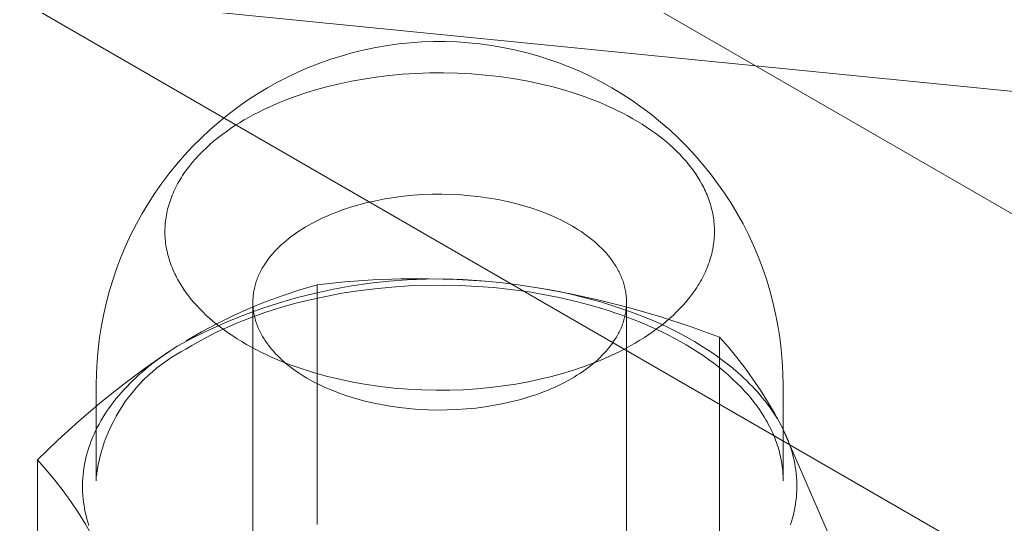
# Model space of a CAD drawing. Header units: millimetres. Extents: x -263 to 4879, y -277 to 2995.
# Drawn here: x 4010.85 to 4026.84, y 2125.47 to 2133.65 of the extents above; entities that cross this region are included whole.
import ezdxf

# ---------------------------------------------------------------- set-up
doc = ezdxf.new("R2010")
doc.units = ezdxf.units.MM
doc.layers.add('ZANO_R', color=7, linetype='Continuous', lineweight=0)

msp = doc.modelspace()

# ---------------------------------------------------------------- linework, layer by layer
at = {"layer": 'ZANO_R'}
for p, q in [((3998.745, 2146.786), (4159.93, 2053.725)), ((3998.745, 2140.959), (4159.93, 2047.899)), ((4078.523, 2127.346), (3969.36, 2138.227)), ((4017, 2133.257), (4017.188, 2133.277)), ((4017.188, 2133.277), (4017.376, 2133.29)), ((4017.376, 2133.29), (4017.565, 2133.296)), ((4017.565, 2133.296), (4017.753, 2133.296)), ((4017.753, 2133.296), (4017.942, 2133.29)), ((4017.942, 2133.29), (4018.13, 2133.277)), ((4018.13, 2133.277), (4018.317, 2133.258)), ((4016.078, 2133.067), (4016.26, 2133.117)), ((4016.26, 2133.117), (4016.443, 2133.162)), ((4016.443, 2133.162), (4016.628, 2133.2)), ((4016.628, 2133.2), (4016.814, 2133.232)), ((4016.814, 2133.232), (4017, 2133.257)), ((4018.317, 2133.258), (4018.504, 2133.233)), ((4018.504, 2133.233), (4018.69, 2133.202)), ((4018.69, 2133.202), (4018.875, 2133.164)), ((4018.875, 2133.164), (4019.058, 2133.12)), ((4019.058, 2133.12), (4019.24, 2133.069)), ((4015.545, 2132.879), (4015.72, 2132.947)), ((4015.72, 2132.947), (4015.898, 2133.01)), ((4015.898, 2133.01), (4016.078, 2133.067)), ((4019.24, 2133.069), (4019.42, 2133.013)), ((4019.42, 2133.013), (4019.598, 2132.95)), ((4019.598, 2132.95), (4019.774, 2132.882)), ((4015.201, 2132.724), (4015.372, 2132.804)), ((4015.372, 2132.804), (4015.545, 2132.879)), ((4017.499, 2132.787), (4017.277, 2132.78)), ((4017.724, 2132.789), (4017.499, 2132.787)), ((4017.95, 2132.784), (4017.724, 2132.789)), ((4019.774, 2132.882), (4019.947, 2132.808)), ((4019.947, 2132.808), (4020.118, 2132.728)), ((4014.869, 2132.546), (4015.033, 2132.638)), ((4015.033, 2132.638), (4015.201, 2132.724)), ((4016.229, 2132.652), (4016.035, 2132.612)), ((4016.428, 2132.688), (4016.229, 2132.652)), ((4016.633, 2132.72), (4016.428, 2132.688)), ((4016.843, 2132.745), (4016.633, 2132.72)), ((4017.058, 2132.765), (4016.843, 2132.745)), ((4017.277, 2132.78), (4017.058, 2132.765)), ((4018.177, 2132.772), (4017.95, 2132.784)), ((4018.404, 2132.753), (4018.177, 2132.772)), ((4018.629, 2132.728), (4018.404, 2132.753)), ((4018.853, 2132.696), (4018.629, 2132.728)), ((4019.074, 2132.657), (4018.853, 2132.696)), ((4019.291, 2132.612), (4019.074, 2132.657)), ((4020.118, 2132.728), (4020.285, 2132.642)), ((4020.285, 2132.642), (4020.455, 2132.547)), ((4014.707, 2132.449), (4014.869, 2132.546)), ((4015.669, 2132.517), (4015.493, 2132.464)), ((4015.849, 2132.566), (4015.669, 2132.517)), ((4016.035, 2132.612), (4015.849, 2132.566)), ((4019.503, 2132.56), (4019.291, 2132.612)), ((4019.71, 2132.502), (4019.503, 2132.56)), ((4019.811, 2132.471), (4019.71, 2132.502)), ((4019.911, 2132.438), (4019.811, 2132.471)), ((4020.455, 2132.547), (4020.622, 2132.447)), ((4014.385, 2132.231), (4014.544, 2132.343)), ((4014.544, 2132.343), (4014.707, 2132.449)), ((4015.146, 2132.34), (4015.061, 2132.305)), ((4015.318, 2132.405), (4015.146, 2132.34)), ((4015.493, 2132.464), (4015.318, 2132.405)), ((4020.009, 2132.404), (4019.911, 2132.438)), ((4020.105, 2132.369), (4020.009, 2132.404)), ((4020.199, 2132.333), (4020.105, 2132.369)), ((4020.291, 2132.295), (4020.199, 2132.333)), ((4020.622, 2132.447), (4020.785, 2132.341)), ((4020.785, 2132.341), (4020.944, 2132.229)), ((4014.229, 2132.114), (4014.385, 2132.231)), ((4014.728, 2132.153), (4014.648, 2132.112)), ((4014.81, 2132.193), (4014.728, 2132.153)), ((4014.893, 2132.232), (4014.81, 2132.193)), ((4014.976, 2132.269), (4014.893, 2132.232)), ((4015.061, 2132.305), (4014.976, 2132.269)), ((4020.381, 2132.256), (4020.291, 2132.295)), ((4020.469, 2132.216), (4020.381, 2132.256)), ((4020.555, 2132.175), (4020.469, 2132.216)), ((4020.638, 2132.133), (4020.555, 2132.175)), ((4020.944, 2132.229), (4021.099, 2132.112)), ((4013.931, 2131.864), (4014.078, 2131.991)), ((4014.078, 2131.991), (4014.229, 2132.114)), ((4014.491, 2132.024), (4014.415, 2131.979)), ((4014.569, 2132.069), (4014.491, 2132.024)), ((4014.648, 2132.112), (4014.569, 2132.069)), ((4020.72, 2132.089), (4020.638, 2132.133)), ((4020.799, 2132.045), (4020.72, 2132.089)), ((4020.875, 2132.001), (4020.799, 2132.045)), ((4020.95, 2131.955), (4020.875, 2132.001)), ((4021.099, 2132.112), (4021.25, 2131.99)), ((4021.25, 2131.99), (4021.397, 2131.862)), ((4013.789, 2131.731), (4013.931, 2131.864)), ((4014.196, 2131.834), (4014.127, 2131.783)), ((4014.267, 2131.884), (4014.196, 2131.834)), ((4014.34, 2131.932), (4014.267, 2131.884)), ((4014.415, 2131.979), (4014.34, 2131.932)), ((4021.022, 2131.909), (4020.95, 2131.955)), ((4021.091, 2131.861), (4021.022, 2131.909)), ((4021.158, 2131.814), (4021.091, 2131.861)), ((4021.397, 2131.862), (4021.539, 2131.729)), ((4013.652, 2131.593), (4013.789, 2131.731)), ((4013.994, 2131.678), (4013.931, 2131.624)), ((4014.059, 2131.731), (4013.994, 2131.678)), ((4014.127, 2131.783), (4014.059, 2131.731)), ((4021.223, 2131.766), (4021.158, 2131.814)), ((4021.285, 2131.717), (4021.223, 2131.766)), ((4021.345, 2131.668), (4021.285, 2131.717)), ((4021.402, 2131.618), (4021.345, 2131.668)), ((4021.539, 2131.729), (4021.676, 2131.592)), ((4013.519, 2131.451), (4013.652, 2131.593)), ((4013.811, 2131.512), (4013.755, 2131.454)), ((4013.87, 2131.568), (4013.811, 2131.512)), ((4013.931, 2131.624), (4013.87, 2131.568)), ((4021.457, 2131.568), (4021.402, 2131.618)), ((4021.51, 2131.518), (4021.457, 2131.568)), ((4021.56, 2131.467), (4021.51, 2131.518)), ((4021.676, 2131.592), (4021.809, 2131.45)), ((4013.392, 2131.304), (4013.519, 2131.451)), ((4013.701, 2131.396), (4013.649, 2131.337)), ((4013.755, 2131.454), (4013.701, 2131.396)), ((4021.607, 2131.416), (4021.56, 2131.467)), ((4021.652, 2131.366), (4021.607, 2131.416)), ((4021.696, 2131.314), (4021.652, 2131.366)), ((4021.809, 2131.45), (4021.936, 2131.303)), ((4013.269, 2131.153), (4013.392, 2131.304)), ((4013.554, 2131.216), (4013.511, 2131.154)), ((4013.6, 2131.277), (4013.554, 2131.216)), ((4013.649, 2131.337), (4013.6, 2131.277)), ((4021.737, 2131.262), (4021.696, 2131.314)), ((4021.777, 2131.208), (4021.737, 2131.262)), ((4021.816, 2131.154), (4021.777, 2131.208)), ((4021.936, 2131.303), (4022.058, 2131.152)), ((4013.152, 2130.998), (4013.269, 2131.153)), ((4013.432, 2131.029), (4013.414, 2130.997)), ((4013.451, 2131.06), (4013.432, 2131.029)), ((4013.47, 2131.092), (4013.451, 2131.06)), ((4013.49, 2131.123), (4013.47, 2131.092)), ((4013.511, 2131.154), (4013.49, 2131.123)), ((4021.852, 2131.099), (4021.816, 2131.154)), ((4021.886, 2131.042), (4021.852, 2131.099)), ((4021.919, 2130.985), (4021.886, 2131.042)), ((4022.058, 2131.152), (4022.175, 2130.996)), ((4013.041, 2130.838), (4013.152, 2130.998)), ((4013.35, 2130.869), (4013.335, 2130.837)), ((4013.365, 2130.901), (4013.35, 2130.869)), ((4013.381, 2130.933), (4013.365, 2130.901)), ((4013.397, 2130.965), (4013.381, 2130.933)), ((4013.414, 2130.997), (4013.397, 2130.965)), ((4021.934, 2130.956), (4021.919, 2130.985)), ((4021.949, 2130.927), (4021.934, 2130.956)), ((4021.963, 2130.898), (4021.949, 2130.927)), ((4021.977, 2130.869), (4021.963, 2130.898)), ((4021.99, 2130.839), (4021.977, 2130.869)), ((4022.175, 2130.996), (4022.287, 2130.837)), ((4012.935, 2130.675), (4013.041, 2130.838)), ((4013.286, 2130.707), (4013.275, 2130.674)), ((4013.297, 2130.739), (4013.286, 2130.707)), ((4013.309, 2130.772), (4013.297, 2130.739)), ((4013.322, 2130.804), (4013.309, 2130.772)), ((4013.335, 2130.837), (4013.322, 2130.804)), ((4016.486, 2130.683), (4016.629, 2130.715)), ((4016.629, 2130.715), (4016.775, 2130.743)), ((4016.775, 2130.743), (4016.924, 2130.767)), ((4016.924, 2130.767), (4017.076, 2130.787)), ((4017.076, 2130.787), (4017.23, 2130.802)), ((4017.23, 2130.802), (4017.385, 2130.813)), ((4017.385, 2130.813), (4017.542, 2130.819)), ((4017.542, 2130.819), (4017.699, 2130.82)), ((4017.699, 2130.82), (4017.856, 2130.817)), ((4017.856, 2130.817), (4018.011, 2130.809)), ((4018.011, 2130.809), (4018.166, 2130.796)), ((4018.166, 2130.796), (4018.318, 2130.779)), ((4018.318, 2130.779), (4018.467, 2130.758)), ((4018.467, 2130.758), (4018.613, 2130.732)), ((4018.613, 2130.732), (4018.756, 2130.703)), ((4022.003, 2130.809), (4021.99, 2130.839)), ((4022.015, 2130.779), (4022.003, 2130.809)), ((4022.026, 2130.749), (4022.015, 2130.779)), ((4022.037, 2130.718), (4022.026, 2130.749)), ((4022.047, 2130.687), (4022.037, 2130.718)), ((4022.287, 2130.837), (4022.393, 2130.674)), ((4012.835, 2130.508), (4012.935, 2130.675)), ((4013.247, 2130.576), (4013.24, 2130.544)), ((4013.256, 2130.609), (4013.247, 2130.576)), ((4013.265, 2130.642), (4013.256, 2130.609)), ((4013.275, 2130.674), (4013.265, 2130.642)), ((4015.964, 2130.52), (4016.087, 2130.565)), ((4016.087, 2130.565), (4016.215, 2130.608)), ((4016.215, 2130.608), (4016.348, 2130.647)), ((4016.348, 2130.647), (4016.486, 2130.683)), ((4018.756, 2130.703), (4018.894, 2130.67)), ((4018.894, 2130.67), (4019.028, 2130.633)), ((4019.028, 2130.633), (4019.157, 2130.593)), ((4019.157, 2130.593), (4019.281, 2130.551)), ((4019.281, 2130.551), (4019.399, 2130.505)), ((4022.057, 2130.657), (4022.047, 2130.687)), ((4022.066, 2130.626), (4022.057, 2130.657)), ((4022.074, 2130.595), (4022.066, 2130.626)), ((4022.082, 2130.563), (4022.074, 2130.595)), ((4022.089, 2130.532), (4022.082, 2130.563)), ((4022.393, 2130.674), (4022.493, 2130.507)), ((4012.74, 2130.338), (4012.835, 2130.508)), ((4013.216, 2130.413), (4013.212, 2130.38)), ((4013.221, 2130.445), (4013.216, 2130.413)), ((4013.227, 2130.478), (4013.221, 2130.445)), ((4013.233, 2130.511), (4013.227, 2130.478)), ((4013.24, 2130.544), (4013.233, 2130.511)), ((4015.629, 2130.368), (4015.681, 2130.394)), ((4015.681, 2130.394), (4015.735, 2130.421)), ((4015.735, 2130.421), (4015.79, 2130.446)), ((4015.79, 2130.446), (4015.846, 2130.471)), ((4015.846, 2130.471), (4015.904, 2130.496)), ((4015.904, 2130.496), (4015.964, 2130.52)), ((4019.399, 2130.505), (4019.512, 2130.457)), ((4019.512, 2130.457), (4019.566, 2130.433)), ((4019.566, 2130.433), (4019.619, 2130.408)), ((4019.619, 2130.408), (4019.67, 2130.382)), ((4022.096, 2130.5), (4022.089, 2130.532)), ((4022.101, 2130.469), (4022.096, 2130.5)), ((4022.106, 2130.437), (4022.101, 2130.469)), ((4022.111, 2130.405), (4022.106, 2130.437)), ((4022.115, 2130.373), (4022.111, 2130.405)), ((4022.493, 2130.507), (4022.587, 2130.337)), ((4012.652, 2130.165), (4012.74, 2130.338)), ((4013.204, 2130.249), (4013.203, 2130.217)), ((4013.205, 2130.282), (4013.204, 2130.249)), ((4013.207, 2130.314), (4013.205, 2130.282)), ((4013.209, 2130.347), (4013.207, 2130.314)), ((4013.212, 2130.38), (4013.209, 2130.347)), ((4015.345, 2130.198), (4015.39, 2130.228)), ((4015.39, 2130.228), (4015.435, 2130.257)), ((4015.435, 2130.257), (4015.481, 2130.285)), ((4015.481, 2130.285), (4015.529, 2130.313)), ((4015.529, 2130.313), (4015.578, 2130.341)), ((4015.578, 2130.341), (4015.629, 2130.368)), ((4019.67, 2130.382), (4019.72, 2130.356)), ((4019.72, 2130.356), (4019.769, 2130.329)), ((4019.769, 2130.329), (4019.818, 2130.302)), ((4019.818, 2130.302), (4019.865, 2130.273)), ((4019.865, 2130.273), (4019.912, 2130.244)), ((4019.912, 2130.244), (4019.958, 2130.214)), ((4022.118, 2130.341), (4022.115, 2130.373)), ((4022.12, 2130.309), (4022.118, 2130.341)), ((4022.122, 2130.276), (4022.12, 2130.309)), ((4022.123, 2130.244), (4022.122, 2130.276)), ((4022.123, 2130.212), (4022.123, 2130.244)), ((4022.587, 2130.337), (4022.675, 2130.164)), ((4012.57, 2129.989), (4012.652, 2130.165)), ((4013.203, 2130.217), (4013.203, 2130.184)), ((4013.203, 2130.184), (4013.204, 2130.152)), ((4013.204, 2130.152), (4013.206, 2130.12)), ((4013.206, 2130.12), (4013.209, 2130.087)), ((4013.209, 2130.087), (4013.212, 2130.055)), ((4015.136, 2130.038), (4015.176, 2130.071)), ((4015.176, 2130.071), (4015.217, 2130.104)), ((4015.217, 2130.104), (4015.259, 2130.137)), ((4015.259, 2130.137), (4015.302, 2130.168)), ((4015.302, 2130.168), (4015.345, 2130.198)), ((4019.958, 2130.214), (4020.004, 2130.183)), ((4020.004, 2130.183), (4020.048, 2130.151)), ((4020.048, 2130.151), (4020.092, 2130.118)), ((4020.092, 2130.118), (4020.134, 2130.085)), ((4020.134, 2130.085), (4020.175, 2130.05)), ((4022.114, 2130.049), (4022.117, 2130.081)), ((4022.117, 2130.081), (4022.12, 2130.114)), ((4022.12, 2130.114), (4022.122, 2130.147)), ((4022.122, 2130.147), (4022.123, 2130.179)), ((4022.123, 2130.179), (4022.123, 2130.212)), ((4022.675, 2130.164), (4022.757, 2129.987)), ((4012.494, 2129.81), (4012.57, 2129.989)), ((4013.212, 2130.055), (4013.215, 2130.023)), ((4013.215, 2130.023), (4013.22, 2129.991)), ((4013.22, 2129.991), (4013.225, 2129.96)), ((4013.225, 2129.96), (4013.231, 2129.928)), ((4013.231, 2129.928), (4013.237, 2129.896)), ((4014.989, 2129.895), (4015.024, 2129.932)), ((4015.024, 2129.932), (4015.06, 2129.968)), ((4015.06, 2129.968), (4015.098, 2130.003)), ((4015.098, 2130.003), (4015.136, 2130.038)), ((4020.175, 2130.05), (4020.215, 2130.015)), ((4020.215, 2130.015), (4020.254, 2129.979)), ((4020.254, 2129.979), (4020.292, 2129.943)), ((4020.292, 2129.943), (4020.328, 2129.905)), ((4022.087, 2129.885), (4022.094, 2129.918)), ((4022.094, 2129.918), (4022.1, 2129.95)), ((4022.1, 2129.95), (4022.105, 2129.983)), ((4022.105, 2129.983), (4022.11, 2130.016)), ((4022.11, 2130.016), (4022.114, 2130.049)), ((4022.757, 2129.987), (4022.833, 2129.809)), ((4012.424, 2129.628), (4012.494, 2129.81)), ((4013.237, 2129.896), (4013.244, 2129.865)), ((4013.244, 2129.865), (4013.252, 2129.834)), ((4013.252, 2129.834), (4013.26, 2129.803)), ((4013.26, 2129.803), (4013.27, 2129.772)), ((4013.27, 2129.772), (4013.279, 2129.741)), ((4014.862, 2129.74), (4014.891, 2129.78)), ((4014.891, 2129.78), (4014.922, 2129.819)), ((4014.922, 2129.819), (4014.955, 2129.857)), ((4014.955, 2129.857), (4014.989, 2129.895)), ((4020.328, 2129.905), (4020.363, 2129.867)), ((4020.363, 2129.867), (4020.396, 2129.828)), ((4020.396, 2129.828), (4020.428, 2129.789)), ((4020.428, 2129.789), (4020.458, 2129.749)), ((4020.458, 2129.749), (4020.487, 2129.708)), ((4022.041, 2129.721), (4022.051, 2129.754)), ((4022.051, 2129.754), (4022.061, 2129.787)), ((4022.061, 2129.787), (4022.07, 2129.819)), ((4022.07, 2129.819), (4022.079, 2129.852)), ((4022.079, 2129.852), (4022.087, 2129.885)), ((4022.833, 2129.809), (4022.903, 2129.627)), ((4012.361, 2129.444), (4012.424, 2129.628)), ((4013.279, 2129.741), (4013.289, 2129.71)), ((4013.289, 2129.71), (4013.3, 2129.68)), ((4013.3, 2129.68), (4013.312, 2129.65)), ((4013.312, 2129.65), (4013.324, 2129.619)), ((4013.324, 2129.619), (4013.336, 2129.59)), ((4013.336, 2129.59), (4013.35, 2129.56)), ((4014.76, 2129.576), (4014.771, 2129.597)), ((4014.771, 2129.597), (4014.783, 2129.618)), ((4014.783, 2129.618), (4014.795, 2129.639)), ((4014.795, 2129.639), (4014.808, 2129.659)), ((4014.808, 2129.659), (4014.834, 2129.7)), ((4014.834, 2129.7), (4014.862, 2129.74)), ((4020.487, 2129.708), (4020.501, 2129.687)), ((4020.501, 2129.687), (4020.514, 2129.667)), ((4020.514, 2129.667), (4020.527, 2129.646)), ((4020.527, 2129.646), (4020.539, 2129.625)), ((4020.539, 2129.625), (4020.551, 2129.604)), ((4020.551, 2129.604), (4020.563, 2129.582)), ((4021.977, 2129.559), (4021.991, 2129.592)), ((4021.991, 2129.592), (4022.004, 2129.624)), ((4022.004, 2129.624), (4022.017, 2129.656)), ((4022.017, 2129.656), (4022.029, 2129.689)), ((4022.029, 2129.689), (4022.041, 2129.721)), ((4022.903, 2129.627), (4022.966, 2129.443)), ((4012.304, 2129.258), (4012.361, 2129.444)), ((4013.35, 2129.56), (4013.363, 2129.53)), ((4013.363, 2129.53), (4013.378, 2129.501)), ((4013.378, 2129.501), (4013.392, 2129.472)), ((4013.392, 2129.472), (4013.408, 2129.443)), ((4013.408, 2129.443), (4013.44, 2129.386)), ((4014.694, 2129.425), (4014.702, 2129.447)), ((4014.702, 2129.447), (4014.71, 2129.469)), ((4014.71, 2129.469), (4014.719, 2129.49)), ((4014.719, 2129.49), (4014.729, 2129.512)), ((4014.729, 2129.512), (4014.739, 2129.533)), ((4014.739, 2129.533), (4014.749, 2129.555)), ((4014.749, 2129.555), (4014.76, 2129.576)), ((4016.58, 2129.429), (4016.126, 2129.398)), ((4017.034, 2129.446), (4016.58, 2129.429)), ((4016.835, 2129.409), (4017.136, 2129.431)), ((4017.489, 2129.448), (4017.034, 2129.446)), ((4017.136, 2129.431), (4017.437, 2129.443)), ((4017.437, 2129.443), (4017.738, 2129.445)), ((4017.944, 2129.435), (4017.489, 2129.448)), ((4017.738, 2129.445), (4018.04, 2129.436)), ((4018.398, 2129.407), (4017.944, 2129.435)), ((4018.04, 2129.436), (4018.34, 2129.417)), ((4020.563, 2129.582), (4020.574, 2129.561)), ((4020.574, 2129.561), (4020.585, 2129.54)), ((4020.585, 2129.54), (4020.595, 2129.518)), ((4020.595, 2129.518), (4020.604, 2129.496)), ((4020.604, 2129.496), (4020.614, 2129.474)), ((4020.614, 2129.474), (4020.622, 2129.453)), ((4020.622, 2129.453), (4020.631, 2129.431)), ((4020.631, 2129.431), (4020.639, 2129.408)), ((4021.894, 2129.4), (4021.912, 2129.431)), ((4021.912, 2129.431), (4021.929, 2129.463)), ((4021.929, 2129.463), (4021.946, 2129.495)), ((4021.946, 2129.495), (4021.962, 2129.527)), ((4021.962, 2129.527), (4021.977, 2129.559)), ((4022.966, 2129.443), (4023.023, 2129.257)), ((4013.44, 2129.386), (4013.475, 2129.33)), ((4013.475, 2129.33), (4013.511, 2129.274)), ((4013.511, 2129.274), (4013.549, 2129.22)), ((4014.646, 2129.248), (4014.65, 2129.27)), ((4014.65, 2129.27), (4014.655, 2129.293)), ((4014.655, 2129.293), (4014.66, 2129.315)), ((4014.66, 2129.315), (4014.666, 2129.337)), ((4014.666, 2129.337), (4014.672, 2129.359)), ((4014.672, 2129.359), (4014.679, 2129.381)), ((4014.679, 2129.381), (4014.686, 2129.403)), ((4014.686, 2129.403), (4014.694, 2129.425)), ((4015.395, 2129.27), (4015.12, 2129.179)), ((4015.674, 2129.351), (4015.395, 2129.27)), ((4015.646, 2129.216), (4015.941, 2129.28)), ((4016.126, 2129.398), (4015.674, 2129.351)), ((4015.674, 2129.351), (4015.674, 2125.463)), ((4015.941, 2129.28), (4016.238, 2129.333)), ((4016.238, 2129.333), (4016.536, 2129.376)), ((4016.612, 2129.287), (4016.342, 2129.253)), ((4016.536, 2129.376), (4016.835, 2129.409)), ((4016.885, 2129.313), (4016.612, 2129.287)), ((4017.16, 2129.331), (4016.885, 2129.313)), ((4017.439, 2129.341), (4017.16, 2129.331)), ((4017.718, 2129.344), (4017.439, 2129.341)), ((4017.995, 2129.338), (4017.718, 2129.344)), ((4018.271, 2129.325), (4017.995, 2129.338)), ((4018.544, 2129.304), (4018.271, 2129.325)), ((4018.34, 2129.417), (4018.64, 2129.388)), ((4018.814, 2129.275), (4018.544, 2129.304)), ((4018.64, 2129.388), (4018.939, 2129.349)), ((4019.081, 2129.239), (4018.814, 2129.275)), ((4018.939, 2129.349), (4019.11, 2129.325)), ((4019.11, 2129.325), (4019.282, 2129.298)), ((4019.282, 2129.298), (4019.453, 2129.267)), ((4019.788, 2129.205), (4019.293, 2129.297)), ((4019.453, 2129.267), (4019.623, 2129.234)), ((4020.639, 2129.408), (4020.646, 2129.386)), ((4020.646, 2129.386), (4020.653, 2129.364)), ((4020.653, 2129.364), (4020.659, 2129.342)), ((4020.659, 2129.342), (4020.665, 2129.32)), ((4020.665, 2129.32), (4020.67, 2129.297)), ((4020.67, 2129.297), (4020.675, 2129.275)), ((4020.675, 2129.275), (4020.679, 2129.252)), ((4021.772, 2129.213), (4021.816, 2129.274)), ((4021.816, 2129.274), (4021.836, 2129.306)), ((4021.836, 2129.306), (4021.856, 2129.337)), ((4021.856, 2129.337), (4021.876, 2129.368)), ((4021.876, 2129.368), (4021.894, 2129.4)), ((4012.254, 2129.07), (4012.304, 2129.258)), ((4013.549, 2129.22), (4013.589, 2129.167)), ((4013.589, 2129.167), (4013.631, 2129.114)), ((4013.631, 2129.114), (4013.674, 2129.063)), ((4014.631, 2129.113), (4014.633, 2129.135)), ((4014.631, 2129.09), (4014.631, 2129.113)), ((4014.633, 2129.135), (4014.634, 2129.158)), ((4014.634, 2129.158), (4014.636, 2129.18)), ((4014.636, 2129.18), (4014.639, 2129.203)), ((4014.639, 2129.203), (4014.642, 2129.225)), ((4014.642, 2129.225), (4014.646, 2129.248)), ((4015.12, 2129.179), (4014.848, 2129.079)), ((4015.065, 2129.059), (4015.354, 2129.143)), ((4015.559, 2129.108), (4015.308, 2129.045)), ((4015.354, 2129.143), (4015.646, 2129.216)), ((4015.816, 2129.163), (4015.559, 2129.108)), ((4016.077, 2129.212), (4015.816, 2129.163)), ((4016.342, 2129.253), (4016.077, 2129.212)), ((4019.345, 2129.195), (4019.081, 2129.239)), ((4019.604, 2129.144), (4019.345, 2129.195)), ((4019.858, 2129.086), (4019.604, 2129.144)), ((4019.623, 2129.234), (4019.793, 2129.197)), ((4020.28, 2129.096), (4019.788, 2129.205)), ((4019.793, 2129.197), (4019.961, 2129.157)), ((4019.961, 2129.157), (4020.128, 2129.113)), ((4020.128, 2129.113), (4020.294, 2129.066)), ((4020.679, 2129.252), (4020.683, 2129.23)), ((4020.683, 2129.23), (4020.687, 2129.207)), ((4020.687, 2129.207), (4020.689, 2129.184)), ((4020.689, 2129.184), (4020.692, 2129.162)), ((4020.692, 2129.162), (4020.694, 2129.139)), ((4020.694, 2129.139), (4020.695, 2129.117)), ((4020.695, 2129.117), (4020.696, 2129.094)), ((4021.677, 2129.092), (4021.726, 2129.152)), ((4021.726, 2129.152), (4021.772, 2129.213)), ((4023.023, 2129.257), (4023.073, 2129.069)), ((4012.21, 2128.881), (4012.254, 2129.07)), ((4013.674, 2129.063), (4013.719, 2129.012)), ((4013.719, 2129.012), (4013.767, 2128.961)), ((4013.767, 2128.961), (4013.817, 2128.911)), ((4014.579, 2128.97), (4014.314, 2128.851)), ((4014.495, 2128.862), (4014.778, 2128.966)), ((4014.848, 2129.079), (4014.579, 2128.97)), ((4014.63, 2129.067), (4014.631, 2129.09)), ((4014.631, 2129.045), (4014.63, 2129.067)), ((4014.63, 2121.674), (4014.63, 2128.999)), ((4014.631, 2129.022), (4014.631, 2129.045)), ((4014.633, 2128.999), (4014.631, 2129.022)), ((4014.635, 2128.977), (4014.633, 2128.999)), ((4014.637, 2128.954), (4014.635, 2128.977)), ((4014.64, 2128.932), (4014.637, 2128.954)), ((4014.778, 2128.966), (4015.065, 2129.059)), ((4015.063, 2128.975), (4014.824, 2128.899)), ((4015.308, 2129.045), (4015.063, 2128.975)), ((4020.108, 2129.021), (4019.858, 2129.086)), ((4020.351, 2128.949), (4020.108, 2129.021)), ((4020.768, 2128.971), (4020.28, 2129.096)), ((4020.294, 2129.066), (4020.457, 2129.016)), ((4020.589, 2128.869), (4020.351, 2128.949)), ((4020.457, 2129.016), (4020.618, 2128.963)), ((4020.618, 2128.963), (4020.777, 2128.907)), ((4020.69, 2128.958), (4020.687, 2128.936)), ((4020.692, 2128.981), (4020.69, 2128.958)), ((4020.694, 2129.003), (4020.692, 2128.981)), ((4020.695, 2129.026), (4020.694, 2129.003)), ((4020.696, 2129.049), (4020.695, 2129.026)), ((4020.696, 2129.094), (4020.696, 2129.071)), ((4020.696, 2129.071), (4020.696, 2129.049)), ((4020.696, 2129.049), (4020.696, 2121.674)), ((4021.252, 2128.83), (4020.768, 2128.971)), ((4021.515, 2128.917), (4021.572, 2128.974)), ((4021.572, 2128.974), (4021.626, 2129.032)), ((4021.626, 2129.032), (4021.677, 2129.092)), ((4023.073, 2129.069), (4023.117, 2128.88)), ((4012.173, 2128.69), (4012.21, 2128.881)), ((4013.817, 2128.911), (4013.869, 2128.86)), ((4013.869, 2128.86), (4013.924, 2128.81)), ((4013.924, 2128.81), (4013.981, 2128.761)), ((4014.314, 2128.851), (4014.054, 2128.724)), ((4014.216, 2128.749), (4014.495, 2128.862)), ((4014.591, 2128.816), (4014.478, 2128.772)), ((4014.824, 2128.899), (4014.591, 2128.816)), ((4014.643, 2128.909), (4014.64, 2128.932)), ((4014.647, 2128.886), (4014.643, 2128.909)), ((4014.651, 2128.864), (4014.647, 2128.886)), ((4014.656, 2128.841), (4014.651, 2128.864)), ((4014.662, 2128.819), (4014.656, 2128.841)), ((4014.667, 2128.797), (4014.662, 2128.819)), ((4014.674, 2128.774), (4014.667, 2128.797)), ((4020.705, 2128.827), (4020.589, 2128.869)), ((4020.66, 2128.801), (4020.654, 2128.779)), ((4020.666, 2128.824), (4020.66, 2128.801)), ((4020.671, 2128.846), (4020.666, 2128.824)), ((4020.676, 2128.868), (4020.671, 2128.846)), ((4020.68, 2128.891), (4020.676, 2128.868)), ((4020.684, 2128.913), (4020.68, 2128.891)), ((4020.687, 2128.936), (4020.684, 2128.913)), ((4020.819, 2128.784), (4020.705, 2128.827)), ((4020.777, 2128.907), (4020.933, 2128.848)), ((4020.933, 2128.848), (4021.086, 2128.785)), ((4021.731, 2128.673), (4021.252, 2128.83)), ((4021.332, 2128.75), (4021.396, 2128.805)), ((4021.396, 2128.805), (4021.457, 2128.86)), ((4021.457, 2128.86), (4021.515, 2128.917)), ((4023.117, 2128.88), (4023.154, 2128.689)), ((4012.142, 2128.497), (4012.173, 2128.69)), ((4014.054, 2128.724), (4013.798, 2128.587)), ((4013.94, 2128.627), (4014.216, 2128.749)), ((4013.981, 2128.761), (4014.041, 2128.712)), ((4014.041, 2128.712), (4014.103, 2128.663)), ((4014.148, 2128.63), (4014.042, 2128.58)), ((4014.103, 2128.663), (4014.168, 2128.615)), ((4014.256, 2128.679), (4014.148, 2128.63)), ((4014.366, 2128.726), (4014.256, 2128.679)), ((4014.478, 2128.772), (4014.366, 2128.726)), ((4014.681, 2128.752), (4014.674, 2128.774)), ((4014.688, 2128.73), (4014.681, 2128.752)), ((4014.696, 2128.708), (4014.688, 2128.73)), ((4014.704, 2128.686), (4014.696, 2128.708)), ((4014.713, 2128.664), (4014.704, 2128.686)), ((4014.722, 2128.642), (4014.713, 2128.664)), ((4014.732, 2128.621), (4014.722, 2128.642)), ((4020.607, 2128.648), (4020.597, 2128.627)), ((4020.616, 2128.67), (4020.607, 2128.648)), ((4020.625, 2128.691), (4020.616, 2128.67)), ((4020.633, 2128.713), (4020.625, 2128.691)), ((4020.64, 2128.735), (4020.633, 2128.713)), ((4020.647, 2128.757), (4020.64, 2128.735)), ((4020.654, 2128.779), (4020.647, 2128.757)), ((4020.932, 2128.738), (4020.819, 2128.784)), ((4021.043, 2128.691), (4020.932, 2128.738)), ((4021.152, 2128.642), (4021.043, 2128.691)), ((4021.086, 2128.785), (4021.236, 2128.72)), ((4021.13, 2128.594), (4021.2, 2128.645)), ((4021.259, 2128.592), (4021.152, 2128.642)), ((4021.2, 2128.645), (4021.267, 2128.697)), ((4021.236, 2128.72), (4021.382, 2128.651)), ((4021.267, 2128.697), (4021.332, 2128.75)), ((4021.382, 2128.651), (4021.524, 2128.581)), ((4022.204, 2128.501), (4021.731, 2128.673)), ((4023.154, 2128.689), (4023.184, 2128.497)), ((4012.119, 2128.304), (4012.142, 2128.497)), ((4013.403, 2128.354), (4013.669, 2128.495)), ((4013.798, 2128.587), (4013.547, 2128.442)), ((4013.669, 2128.495), (4013.94, 2128.627)), ((4013.837, 2128.474), (4013.737, 2128.419)), ((4013.938, 2128.528), (4013.837, 2128.474)), ((4014.042, 2128.58), (4013.938, 2128.528)), ((4014.168, 2128.615), (4014.235, 2128.567)), ((4014.235, 2128.567), (4014.305, 2128.52)), ((4014.305, 2128.52), (4014.377, 2128.473)), ((4014.377, 2128.473), (4014.451, 2128.428)), ((4014.742, 2128.599), (4014.732, 2128.621)), ((4014.752, 2128.578), (4014.742, 2128.599)), ((4014.764, 2128.556), (4014.752, 2128.578)), ((4014.775, 2128.535), (4014.764, 2128.556)), ((4014.787, 2128.514), (4014.775, 2128.535)), ((4014.799, 2128.493), (4014.787, 2128.514)), ((4014.812, 2128.472), (4014.799, 2128.493)), ((4014.826, 2128.451), (4014.812, 2128.472)), ((4020.519, 2128.479), (4020.492, 2128.439)), ((4020.531, 2128.5), (4020.519, 2128.479)), ((4020.543, 2128.521), (4020.531, 2128.5)), ((4020.555, 2128.542), (4020.543, 2128.521)), ((4020.566, 2128.563), (4020.555, 2128.542)), ((4020.577, 2128.584), (4020.566, 2128.563)), ((4020.588, 2128.605), (4020.577, 2128.584)), ((4020.597, 2128.627), (4020.588, 2128.605)), ((4020.911, 2128.45), (4020.986, 2128.497)), ((4020.986, 2128.497), (4021.059, 2128.545)), ((4021.059, 2128.545), (4021.13, 2128.594)), ((4021.364, 2128.54), (4021.259, 2128.592)), ((4021.467, 2128.487), (4021.364, 2128.54)), ((4021.567, 2128.432), (4021.467, 2128.487)), ((4021.524, 2128.581), (4021.662, 2128.507)), ((4021.662, 2128.507), (4021.797, 2128.431)), ((4022.204, 2124.612), (4022.204, 2128.501)), ((4022.349, 2128.338), (4022.204, 2128.501)), ((4023.184, 2128.497), (4023.208, 2128.304)), ((4013.282, 2128.276), (4013.403, 2128.354)), ((4013.64, 2128.363), (4013.545, 2128.305)), ((4013.737, 2128.419), (4013.64, 2128.363)), ((4014.451, 2128.428), (4014.528, 2128.383)), ((4014.528, 2128.383), (4014.607, 2128.339)), ((4014.607, 2128.339), (4014.688, 2128.296)), ((4014.839, 2128.431), (4014.826, 2128.451)), ((4014.868, 2128.39), (4014.839, 2128.431)), ((4014.898, 2128.35), (4014.868, 2128.39)), ((4014.93, 2128.31), (4014.898, 2128.35)), ((4014.964, 2128.271), (4014.93, 2128.31)), ((4020.404, 2128.32), (4020.372, 2128.281)), ((4020.435, 2128.359), (4020.404, 2128.32)), ((4020.464, 2128.398), (4020.435, 2128.359)), ((4020.492, 2128.439), (4020.464, 2128.398)), ((4020.598, 2128.275), (4020.678, 2128.317)), ((4020.678, 2128.317), (4020.757, 2128.36)), ((4020.757, 2128.36), (4020.835, 2128.404)), ((4020.835, 2128.404), (4020.911, 2128.45)), ((4021.665, 2128.376), (4021.567, 2128.432)), ((4021.76, 2128.318), (4021.665, 2128.376)), ((4021.852, 2128.26), (4021.76, 2128.318)), ((4021.797, 2128.431), (4021.926, 2128.352)), ((4021.926, 2128.352), (4022.051, 2128.271)), ((4022.488, 2128.17), (4022.349, 2128.338)), ((4012.102, 2128.111), (4012.119, 2128.304)), ((4013.259, 2128.262), (4012.881, 2127.999)), ((4013.05, 2128.111), (4013.164, 2128.194)), ((4013.164, 2128.194), (4013.282, 2128.276)), ((4013.301, 2128.165), (4013.223, 2128.113)), ((4013.381, 2128.215), (4013.301, 2128.165)), ((4013.462, 2128.261), (4013.381, 2128.215)), ((4013.545, 2128.305), (4013.462, 2128.261)), ((4014.688, 2128.296), (4014.772, 2128.254)), ((4014.772, 2128.254), (4014.858, 2128.213)), ((4014.858, 2128.213), (4014.946, 2128.172)), ((4014.946, 2128.172), (4015.036, 2128.134)), ((4014.998, 2128.233), (4014.964, 2128.271)), ((4015.035, 2128.196), (4014.998, 2128.233)), ((4015.072, 2128.159), (4015.035, 2128.196)), ((4015.111, 2128.123), (4015.072, 2128.159)), ((4020.266, 2128.171), (4020.229, 2128.135)), ((4020.303, 2128.207), (4020.266, 2128.171)), ((4020.266, 2128.123), (4020.35, 2128.159)), ((4020.338, 2128.244), (4020.303, 2128.207)), ((4020.372, 2128.281), (4020.338, 2128.244)), ((4020.35, 2128.159), (4020.434, 2128.196)), ((4020.434, 2128.196), (4020.516, 2128.235)), ((4020.516, 2128.235), (4020.598, 2128.275)), ((4021.942, 2128.201), (4021.852, 2128.26)), ((4022.028, 2128.14), (4021.942, 2128.201)), ((4022.051, 2128.271), (4022.171, 2128.188)), ((4022.171, 2128.188), (4022.286, 2128.103)), ((4022.622, 2127.999), (4022.488, 2128.17)), ((4023.208, 2128.304), (4023.225, 2128.11)), ((4012.092, 2127.916), (4012.102, 2128.111)), ((4012.881, 2127.999), (4012.513, 2127.724)), ((4012.833, 2127.935), (4012.939, 2128.024)), ((4012.939, 2128.024), (4013.05, 2128.111)), ((4013.073, 2128.001), (4013, 2127.941)), ((4013.147, 2128.058), (4013.073, 2128.001)), ((4013.223, 2128.113), (4013.147, 2128.058)), ((4015.036, 2128.134), (4015.128, 2128.096)), ((4015.151, 2128.088), (4015.111, 2128.123)), ((4015.128, 2128.096), (4015.222, 2128.059)), ((4015.192, 2128.054), (4015.151, 2128.088)), ((4015.235, 2128.02), (4015.192, 2128.054)), ((4015.222, 2128.059), (4015.318, 2128.024)), ((4015.278, 2127.988), (4015.235, 2128.02)), ((4015.323, 2127.956), (4015.278, 2127.988)), ((4015.318, 2128.024), (4015.416, 2127.99)), ((4015.416, 2127.99), (4015.515, 2127.958)), ((4019.833, 2127.965), (4020.008, 2128.024)), ((4020.008, 2128.024), (4020.18, 2128.089)), ((4020.067, 2128.002), (4020.025, 2127.971)), ((4020.109, 2128.034), (4020.067, 2128.002)), ((4020.15, 2128.067), (4020.109, 2128.034)), ((4020.19, 2128.101), (4020.15, 2128.067)), ((4020.18, 2128.089), (4020.266, 2128.123)), ((4020.229, 2128.135), (4020.19, 2128.101)), ((4022.112, 2128.078), (4022.028, 2128.14)), ((4022.193, 2128.016), (4022.112, 2128.078)), ((4022.271, 2127.952), (4022.193, 2128.016)), ((4022.286, 2128.103), (4022.396, 2128.017)), ((4022.396, 2128.017), (4022.501, 2127.928)), ((4022.749, 2127.822), (4022.622, 2127.999)), ((4023.225, 2128.11), (4023.235, 2127.916)), ((4012.088, 2127.722), (4012.092, 2127.916)), ((4012.682, 2127.797), (4012.732, 2127.843)), ((4012.732, 2127.843), (4012.782, 2127.89)), ((4012.782, 2127.89), (4012.833, 2127.935)), ((4012.931, 2127.878), (4012.863, 2127.813)), ((4013, 2127.941), (4012.931, 2127.878)), ((4015.368, 2127.925), (4015.323, 2127.956)), ((4015.414, 2127.895), (4015.368, 2127.925)), ((4015.461, 2127.865), (4015.414, 2127.895)), ((4015.509, 2127.837), (4015.461, 2127.865)), ((4015.557, 2127.809), (4015.509, 2127.837)), ((4015.515, 2127.958), (4015.616, 2127.926)), ((4015.616, 2127.926), (4015.823, 2127.869)), ((4015.823, 2127.869), (4016.036, 2127.817)), ((4019.291, 2127.817), (4019.478, 2127.862)), ((4019.478, 2127.862), (4019.658, 2127.911)), ((4019.658, 2127.911), (4019.833, 2127.965)), ((4019.845, 2127.853), (4019.798, 2127.825)), ((4019.892, 2127.882), (4019.845, 2127.853)), ((4019.937, 2127.91), (4019.892, 2127.882)), ((4019.981, 2127.94), (4019.937, 2127.91)), ((4020.025, 2127.971), (4019.981, 2127.94)), ((4022.346, 2127.888), (4022.271, 2127.952)), ((4022.419, 2127.822), (4022.346, 2127.888)), ((4022.501, 2127.928), (4022.552, 2127.883)), ((4022.552, 2127.883), (4022.601, 2127.838)), ((4022.601, 2127.838), (4022.648, 2127.792)), ((4023.235, 2127.916), (4023.238, 2127.722)), ((4012.088, 2126.171), (4012.088, 2127.722)), ((4012.513, 2127.724), (4012.153, 2127.438)), ((4012.543, 2127.653), (4012.588, 2127.702)), ((4012.588, 2127.702), (4012.635, 2127.75)), ((4012.635, 2127.75), (4012.682, 2127.797)), ((4012.734, 2127.677), (4012.674, 2127.605)), ((4012.797, 2127.746), (4012.734, 2127.677)), ((4012.863, 2127.813), (4012.797, 2127.746)), ((4015.606, 2127.783), (4015.557, 2127.809)), ((4015.656, 2127.757), (4015.606, 2127.783)), ((4015.707, 2127.731), (4015.656, 2127.757)), ((4015.76, 2127.706), (4015.707, 2127.731)), ((4015.815, 2127.681), (4015.76, 2127.706)), ((4015.927, 2127.633), (4015.815, 2127.681)), ((4016.036, 2127.817), (4016.253, 2127.771)), ((4016.253, 2127.771), (4016.473, 2127.733)), ((4016.473, 2127.733), (4016.697, 2127.7)), ((4016.697, 2127.7), (4016.923, 2127.675)), ((4016.923, 2127.675), (4017.15, 2127.656)), ((4018.268, 2127.663), (4018.483, 2127.683)), ((4018.483, 2127.683), (4018.693, 2127.709)), ((4018.693, 2127.709), (4018.898, 2127.74)), ((4018.898, 2127.74), (4019.098, 2127.776)), ((4019.098, 2127.776), (4019.291, 2127.817)), ((4019.48, 2127.667), (4019.422, 2127.643)), ((4019.537, 2127.692), (4019.48, 2127.667)), ((4019.592, 2127.718), (4019.537, 2127.692)), ((4019.646, 2127.744), (4019.592, 2127.718)), ((4019.698, 2127.771), (4019.646, 2127.744)), ((4019.748, 2127.798), (4019.698, 2127.771)), ((4019.798, 2127.825), (4019.748, 2127.798)), ((4022.488, 2127.756), (4022.419, 2127.822)), ((4022.555, 2127.689), (4022.488, 2127.756)), ((4022.618, 2127.621), (4022.555, 2127.689)), ((4022.648, 2127.792), (4022.695, 2127.746)), ((4022.695, 2127.746), (4022.74, 2127.7)), ((4022.74, 2127.7), (4022.783, 2127.654)), ((4022.871, 2127.642), (4022.749, 2127.822)), ((4023.238, 2127.722), (4023.238, 2126.171)), ((4012.414, 2127.505), (4012.456, 2127.555)), ((4012.456, 2127.555), (4012.498, 2127.604)), ((4012.498, 2127.604), (4012.543, 2127.653)), ((4012.616, 2127.531), (4012.56, 2127.456)), ((4012.674, 2127.605), (4012.616, 2127.531)), ((4016.046, 2127.588), (4015.927, 2127.633)), ((4016.17, 2127.545), (4016.046, 2127.588)), ((4016.299, 2127.506), (4016.17, 2127.545)), ((4017.15, 2127.656), (4017.376, 2127.645)), ((4017.376, 2127.645), (4017.603, 2127.639)), ((4017.603, 2127.639), (4017.827, 2127.641)), ((4017.827, 2127.641), (4018.049, 2127.649)), ((4018.049, 2127.649), (4018.268, 2127.663)), ((4019.111, 2127.531), (4018.978, 2127.491)), ((4019.24, 2127.573), (4019.111, 2127.531)), ((4019.363, 2127.619), (4019.24, 2127.573)), ((4019.422, 2127.643), (4019.363, 2127.619)), ((4022.679, 2127.552), (4022.618, 2127.621)), ((4022.736, 2127.483), (4022.679, 2127.552)), ((4022.783, 2127.654), (4022.826, 2127.607)), ((4022.826, 2127.607), (4022.866, 2127.56)), ((4022.866, 2127.56), (4022.906, 2127.513)), ((4022.987, 2127.458), (4022.871, 2127.642)), ((4022.906, 2127.513), (4022.944, 2127.465)), ((4012.153, 2127.438), (4011.803, 2127.14)), ((4012.262, 2127.301), (4012.298, 2127.353)), ((4012.298, 2127.353), (4012.335, 2127.404)), ((4012.335, 2127.404), (4012.374, 2127.455)), ((4012.374, 2127.455), (4012.414, 2127.505)), ((4012.508, 2127.378), (4012.458, 2127.299)), ((4012.56, 2127.456), (4012.508, 2127.378)), ((4016.432, 2127.469), (4016.299, 2127.506)), ((4016.571, 2127.436), (4016.432, 2127.469)), ((4016.713, 2127.406), (4016.571, 2127.436)), ((4016.859, 2127.381), (4016.713, 2127.406)), ((4017.009, 2127.36), (4016.859, 2127.381)), ((4017.161, 2127.342), (4017.009, 2127.36)), ((4018.251, 2127.351), (4018.097, 2127.336)), ((4018.403, 2127.371), (4018.251, 2127.351)), ((4018.552, 2127.395), (4018.403, 2127.371)), ((4018.698, 2127.423), (4018.552, 2127.395)), ((4018.84, 2127.455), (4018.698, 2127.423)), ((4018.978, 2127.491), (4018.84, 2127.455)), ((4022.791, 2127.413), (4022.736, 2127.483)), ((4022.842, 2127.342), (4022.791, 2127.413)), ((4022.944, 2127.465), (4022.98, 2127.418)), ((4022.98, 2127.418), (4023.016, 2127.37)), ((4023.096, 2127.27), (4022.987, 2127.458)), ((4023.016, 2127.37), (4023.049, 2127.322)), ((4012.164, 2127.143), (4012.195, 2127.196)), ((4012.195, 2127.196), (4012.228, 2127.249)), ((4012.228, 2127.249), (4012.262, 2127.301)), ((4012.41, 2127.218), (4012.366, 2127.135)), ((4012.458, 2127.299), (4012.41, 2127.218)), ((4017.315, 2127.33), (4017.161, 2127.342)), ((4017.471, 2127.322), (4017.315, 2127.33)), ((4017.627, 2127.318), (4017.471, 2127.322)), ((4017.784, 2127.32), (4017.627, 2127.318)), ((4017.941, 2127.326), (4017.784, 2127.32)), ((4018.097, 2127.336), (4017.941, 2127.326)), ((4022.891, 2127.27), (4022.842, 2127.342)), ((4022.936, 2127.198), (4022.891, 2127.27)), ((4022.958, 2127.162), (4022.936, 2127.198)), ((4023.049, 2127.322), (4023.082, 2127.274)), ((4023.082, 2127.274), (4023.113, 2127.226)), ((4023.199, 2127.078), (4023.096, 2127.27)), ((4023.113, 2127.226), (4023.142, 2127.178)), ((4011.803, 2127.14), (4011.463, 2126.831)), ((4012.078, 2126.983), (4012.105, 2127.037)), ((4012.105, 2127.037), (4012.134, 2127.09)), ((4012.134, 2127.09), (4012.164, 2127.143)), ((4012.325, 2127.051), (4012.286, 2126.965)), ((4012.366, 2127.135), (4012.325, 2127.051)), ((4022.978, 2127.125), (4022.958, 2127.162)), ((4022.998, 2127.088), (4022.978, 2127.125)), ((4023.018, 2127.052), (4022.998, 2127.088)), ((4023.036, 2127.015), (4023.018, 2127.052)), ((4023.199, 2127.078), (4023.226, 2127.028)), ((4023.226, 2127.028), (4023.251, 2126.977)), ((4012.007, 2126.82), (4012.029, 2126.874)), ((4012.029, 2126.874), (4012.053, 2126.929)), ((4012.053, 2126.929), (4012.078, 2126.983)), ((4012.251, 2126.879), (4012.218, 2126.791)), ((4012.286, 2126.965), (4012.251, 2126.879)), ((4023.054, 2126.978), (4023.036, 2127.015)), ((4023.07, 2126.941), (4023.054, 2126.978)), ((4023.086, 2126.903), (4023.07, 2126.941)), ((4023.102, 2126.866), (4023.086, 2126.903)), ((4023.251, 2126.977), (4023.274, 2126.926)), ((4024.194, 2124.81), (4023.252, 2126.978)), ((4023.274, 2126.926), (4023.297, 2126.875)), ((4023.297, 2126.875), (4023.318, 2126.823)), ((4011.463, 2126.831), (4011.132, 2126.511)), ((4011.95, 2126.655), (4011.968, 2126.71)), ((4011.968, 2126.71), (4011.987, 2126.765)), ((4011.987, 2126.765), (4012.007, 2126.82)), ((4012.218, 2126.791), (4012.189, 2126.701)), ((4023.116, 2126.829), (4023.102, 2126.866)), ((4023.13, 2126.791), (4023.116, 2126.829)), ((4023.143, 2126.753), (4023.13, 2126.791)), ((4023.155, 2126.715), (4023.143, 2126.753)), ((4023.166, 2126.678), (4023.155, 2126.715)), ((4023.318, 2126.823), (4023.338, 2126.771)), ((4023.338, 2126.771), (4023.356, 2126.718)), ((4023.356, 2126.718), (4023.373, 2126.665)), ((4011.92, 2126.544), (4011.935, 2126.6)), ((4011.935, 2126.6), (4011.95, 2126.655)), ((4012.163, 2126.611), (4012.14, 2126.52)), ((4012.189, 2126.701), (4012.163, 2126.611)), ((4023.177, 2126.64), (4023.166, 2126.678)), ((4023.186, 2126.602), (4023.177, 2126.64)), ((4023.195, 2126.563), (4023.186, 2126.602)), ((4023.203, 2126.525), (4023.195, 2126.563)), ((4023.373, 2126.665), (4023.388, 2126.612)), ((4023.388, 2126.612), (4023.402, 2126.559)), ((4023.402, 2126.559), (4023.415, 2126.505)), ((4011.132, 2126.511), (4011.277, 2126.348)), ((4011.132, 2122.622), (4011.132, 2126.511)), ((4011.888, 2126.378), (4011.897, 2126.433)), ((4011.897, 2126.433), (4011.908, 2126.489)), ((4011.908, 2126.489), (4011.92, 2126.544)), ((4012.12, 2126.429), (4012.103, 2126.336)), ((4012.14, 2126.52), (4012.12, 2126.429)), ((4023.21, 2126.487), (4023.203, 2126.525)), ((4023.217, 2126.448), (4023.21, 2126.487)), ((4023.222, 2126.41), (4023.217, 2126.448)), ((4023.227, 2126.371), (4023.222, 2126.41)), ((4023.415, 2126.505), (4023.426, 2126.451)), ((4023.426, 2126.451), (4023.436, 2126.396)), ((4023.436, 2126.396), (4023.444, 2126.342)), ((4011.277, 2126.348), (4011.416, 2126.181)), ((4011.869, 2126.211), (4011.874, 2126.266)), ((4011.874, 2126.266), (4011.88, 2126.322)), ((4011.88, 2126.322), (4011.888, 2126.378)), ((4012.103, 2126.336), (4012.09, 2126.244)), ((4023.231, 2126.333), (4023.227, 2126.371)), ((4023.234, 2126.294), (4023.231, 2126.333)), ((4023.237, 2126.232), (4023.234, 2126.294)), ((4023.238, 2126.171), (4023.237, 2126.232)), ((4023.444, 2126.342), (4023.45, 2126.287)), ((4023.45, 2126.287), (4023.455, 2126.232)), ((4023.455, 2126.232), (4023.459, 2126.177)), ((4011.416, 2126.181), (4011.549, 2126.009)), ((4011.865, 2126.1), (4011.867, 2126.155)), ((4011.866, 2126.045), (4011.865, 2126.1)), ((4011.867, 2126.155), (4011.869, 2126.211)), ((4023.459, 2126.177), (4023.461, 2126.122)), ((4023.461, 2126.122), (4023.461, 2126.066)), ((4011.549, 2126.009), (4011.677, 2125.833)), ((4011.867, 2125.989), (4011.866, 2126.045)), ((4011.871, 2125.934), (4011.867, 2125.989)), ((4011.876, 2125.879), (4011.871, 2125.934)), ((4023.457, 2125.955), (4023.453, 2125.9)), ((4023.46, 2126.011), (4023.457, 2125.955)), ((4023.461, 2126.066), (4023.46, 2126.011)), ((4011.677, 2125.833), (4011.799, 2125.652)), ((4011.882, 2125.825), (4011.876, 2125.879)), ((4011.891, 2125.77), (4011.882, 2125.825)), ((4011.9, 2125.716), (4011.891, 2125.77)), ((4023.439, 2125.789), (4023.429, 2125.733)), ((4023.446, 2125.844), (4023.439, 2125.789)), ((4023.453, 2125.9), (4023.446, 2125.844)), ((4011.799, 2125.652), (4011.914, 2125.468)), ((4011.911, 2125.662), (4011.9, 2125.716)), ((4011.924, 2125.608), (4011.911, 2125.662)), ((4011.938, 2125.554), (4011.924, 2125.608)), ((4023.406, 2125.622), (4023.392, 2125.567)), ((4023.418, 2125.678), (4023.406, 2125.622)), ((4023.429, 2125.733), (4023.418, 2125.678)), ((4011.914, 2125.468), (4012.024, 2125.28)), ((4011.953, 2125.501), (4011.938, 2125.554)), ((4011.97, 2125.448), (4011.953, 2125.501)), ((4023.376, 2125.511), (4023.359, 2125.456)), ((4023.392, 2125.567), (4023.376, 2125.511))]:
    msp.add_line(p, q, dxfattribs=at)

doc.saveas('drawing.dxf')
